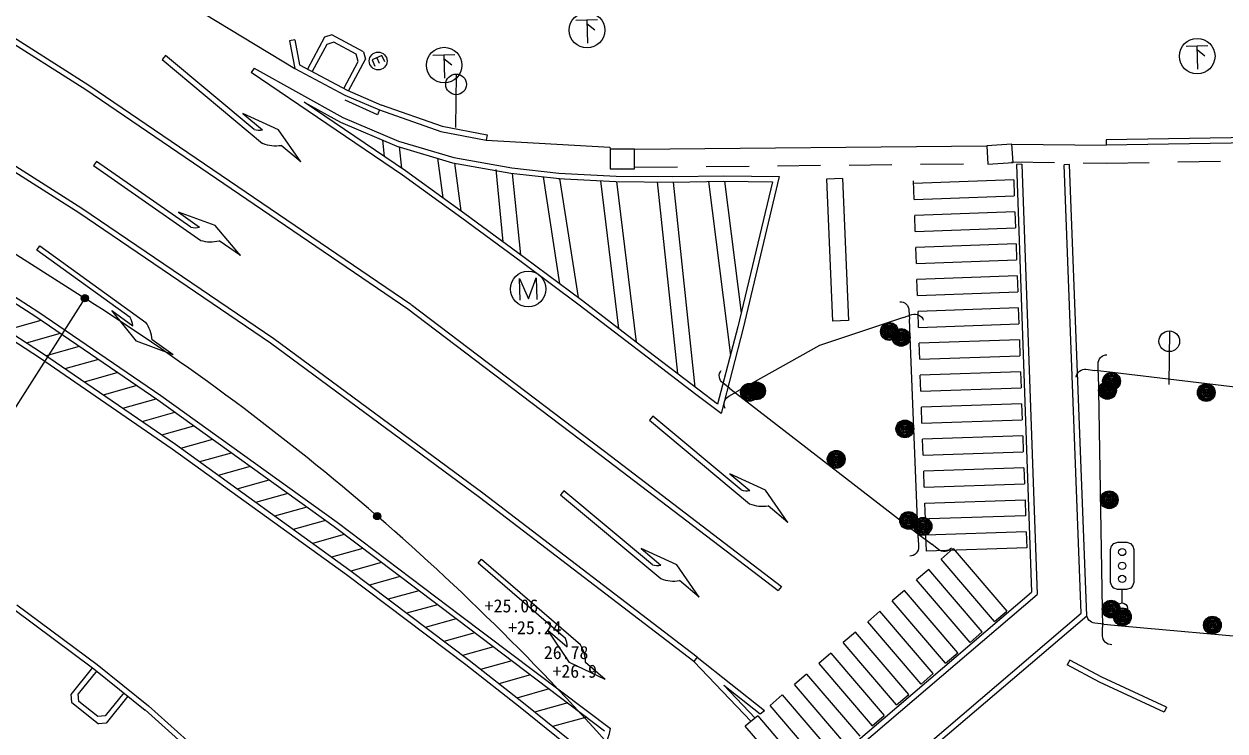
# Model space of a CAD drawing. Units: millimetres, scale not verified. Extents: x 40000 to 680000, y 20000 to 380000.
# Drawn here: x 267990 to 301590, y 269779 to 289565 of the extents above; entities that cross this region are included whole.
import ezdxf
from ezdxf.enums import TextEntityAlignment as Align

# ---------------------------------------------------------------- set-up
doc = ezdxf.new("R2010")
doc.units = ezdxf.units.MM
doc.header["$LTSCALE"] = 1000
doc.linetypes.add('USER1', pattern=[2, 1.2, -0.8])
for name, color, linetype, lineweight in [('S-BGD', 1, 'Continuous', 13), ('S-BGD-HTXT', 6, 'Continuous', 13), ('S-BMK', 2, 'Continuous', 13)]:
    doc.layers.add(name, color=color, linetype=linetype, lineweight=lineweight)
doc.styles.add('ＭＳ ゴシック', font='')
doc.styles.get('ＭＳ ゴシック').set_extended_font_data('MS Gothic')

# ---------------------------------------------------------------- blocks, each defined once
blk = doc.blocks.new('BUHIN5')
at = {"layer": 'S-BGD'}
blk.add_lwpolyline([(309, 230), (144, -357), (75, 267), (-306, -231), (-141, 357)], dxfattribs=at)
blk.add_circle((0, 0), 498, dxfattribs=at)
blk = doc.blocks.new('BUHIN7')
at = {"layer": 'S-BGD'}
for p, q in [((-77, -274), (99, 351)), ((-51, -180), (-207, 58)), ((216, -357), (-371, -192))]:
    blk.add_line(p, q, dxfattribs=at)
blk.add_circle((0, 0), 498, dxfattribs=at)
blk = doc.blocks.new('BUHIN41')
at = {"layer": 'S-BGD'}
blk.add_line((12, -97), (-8, 67), dxfattribs=at)
blk.add_lwpolyline([(-173, 77), (-149, -117), (154, -79), (129, 114)], dxfattribs=at)
blk.add_circle((0, 0), 249, dxfattribs=at)
blk = doc.blocks.new('BUHIN76')
at = {"layer": 'S-BGD'}
for radius in [249, 220, 191, 161, 132, 97.5, 67.5, 38.8, 7.5]:
    blk.add_circle((103, 227), radius, dxfattribs=at)
blk = doc.blocks.new('BUHIN79')
at = {"layer": 'S-BGD'}
for radius in [249, 220, 191, 161, 132, 97.5, 67.5, 38.8, 7.5]:
    blk.add_circle((-238, 71), radius, dxfattribs=at)
blk = doc.blocks.new('BUHIN82')
at = {"layer": 'S-BGD'}
for radius in [249, 220, 191, 161, 132, 97.5, 67.5, 38.8, 7.5]:
    blk.add_circle((-96, -229), radius, dxfattribs=at)
blk = doc.blocks.new('BUHIN90')
at = {"layer": 'S-BGD'}
for radius in [249, 220, 191, 161, 132, 97.5, 67.5, 38.8, 7.5]:
    blk.add_circle((240, -65), radius, dxfattribs=at)
blk = doc.blocks.new('BUHIN97')
at = {"layer": 'S-BGD'}
for radius in [249, 220, 191, 161, 132, 97.5, 67.5, 38.8, 7.5]:
    blk.add_circle((-204, -142), radius, dxfattribs=at)
blk = doc.blocks.new('BUHIN146')
at = {"layer": 'S-BGD'}
blk.add_line((-466, -1422), (0, 0), dxfattribs=at)
blk.add_circle((-376, -1147), 289, dxfattribs=at)
blk = doc.blocks.new('BUHIN156')
at = {"layer": 'S-BGD'}
for radius in [100, 87.5, 75, 62.5, 50, 37.5, 25, 12.5]:
    blk.add_circle((0, 0), radius, dxfattribs=at)

msp = doc.modelspace()

# ---------------------------------------------------------------- linework, layer by layer
at = {"layer": 'S-BGD'}
for p, q in [((264356, 291133), (269722, 287732)), ((264435, 291261), (269804, 287857)), ((270925, 291136), (275564, 288322)), ((275569, 289124), (275421, 289097)), ((275421, 289097), (275564, 288322)), ((275569, 289124), (275698, 288420)), ((276397, 289195), (275917, 288304)), ((276458, 288991), (276049, 288234)), ((276602, 289258), (276399, 289197)), ((276661, 289052), (276458, 288991)), ((277485, 288782), (276602, 289258)), ((277280, 288718), (276661, 289052)), ((271951, 288681), (271859, 288570)), ((274425, 286613), (271951, 288681)), ((277341, 288515), (277280, 288718)), ((277485, 288782), (277546, 288579)), ((269524, 284277), (263016, 288421)), ((269606, 284403), (263095, 288548)), ((271859, 288570), (274665, 286224)), ((274426, 288333), (274342, 288209)), ((274426, 288333), (276906, 286951)), ((275564, 288322), (276969, 287574)), ((275698, 288420), (277034, 287709)), ((276935, 287762), (277341, 288515)), ((277069, 287695), (277546, 288579)), ((278576, 285331), (274342, 288209)), ((269722, 287732), (278729, 281596)), ((269804, 287857), (278814, 281720)), ((277034, 287709), (277991, 287298)), ((278662, 285454), (275829, 287380)), ((275829, 287380), (276840, 286816)), ((276969, 287574), (277932, 287160)), ((277982, 287302), (279691, 286705)), ((275109, 286606), (274112, 287063)), ((274112, 287063), (274665, 286600)), ((276906, 286951), (278471, 286285)), ((277932, 287160), (279652, 286560)), ((276840, 286816), (278421, 286143)), ((279691, 286705), (280952, 286463)), ((275736, 285705), (275109, 286606)), ((278015, 286316), (278065, 285860)), ((278471, 286285), (280013, 285830)), ((279652, 286560), (280924, 286316)), ((280952, 286463), (280924, 286316)), ((280924, 286316), (284381, 286114)), ((306318, 286456), (298265, 286323)), ((298265, 286323), (298267, 286173)), ((306321, 286307), (298267, 286173)), ((275736, 285705), (275182, 286168)), ((278421, 286143), (279978, 285683)), ((278489, 286123), (278554, 285527)), ((284381, 286114), (284386, 286058)), ((285069, 286058), (284386, 286058)), ((284386, 286058), (284386, 285512)), ((285068, 285512), (285069, 286058)), ((285069, 286058), (294923, 286157)), ((295624, 286205), (294923, 286157)), ((294923, 286157), (294958, 285641)), ((295624, 286205), (298267, 286173)), ((295659, 285689), (295624, 286205)), ((270014, 285719), (269932, 285601)), ((272659, 283875), (270014, 285719)), ((279562, 285806), (279708, 284700)), ((279978, 285683), (281613, 285388)), ((280013, 285830), (281635, 285537)), ((280034, 285673), (280210, 284338)), ((294958, 285641), (295659, 285689)), ((295909, 285642), (295759, 285636)), ((295759, 285636), (296180, 273661)), ((295909, 285642), (296333, 273594)), ((297241, 285631), (297091, 285626)), ((297569, 273072), (297091, 285626)), ((297722, 273005), (297241, 285631)), ((269932, 285601), (272932, 283509)), ((280237, 284134), (278576, 285331)), ((280324, 284255), (278662, 285454)), ((281187, 285492), (281389, 283468)), ((281613, 285388), (282973, 285238)), ((281635, 285537), (282950, 285391)), ((281650, 285382), (281877, 283107)), ((282510, 285289), (282975, 282290)), ((282950, 285391), (284554, 285304)), ((284386, 285512), (285068, 285512)), ((284554, 285304), (286138, 285293)), ((286138, 285293), (287571, 285314)), ((287571, 285314), (289118, 285299)), ((289118, 285299), (288111, 281055)), ((282937, 285242), (284550, 285155)), ((282973, 285240), (283490, 281907)), ((284116, 285178), (284621, 281043)), ((284550, 285155), (286140, 285143)), ((285121, 280660), (284573, 285153)), ((285701, 285146), (286269, 279781)), ((286140, 285143), (287569, 285164)), ((286154, 285143), (286761, 279404)), ((287137, 285158), (287754, 280291)), ((287569, 285164), (288929, 285151)), ((287590, 285164), (288057, 281478)), ((288929, 285151), (287965, 281089)), ((290888, 285241), (290438, 285221)), ((290438, 285221), (290610, 281250)), ((290888, 285241), (291060, 281270)), ((292892, 284655), (292874, 285173)), ((295680, 285201), (292876, 285103)), ((295680, 285201), (295696, 284754)), ((263121, 284729), (268321, 281376)), ((263202, 284855), (268404, 281501)), ((292892, 284655), (295696, 284754)), ((274889, 280632), (269524, 284277)), ((274976, 280754), (269606, 284403)), ((273341, 283927), (272307, 284296)), ((272307, 284296), (272900, 283883)), ((295712, 284306), (292908, 284208)), ((295712, 284306), (295728, 283859)), ((274044, 283085), (273341, 283927)), ((281897, 282906), (280237, 284134)), ((281987, 283026), (280324, 284255)), ((292924, 283760), (292908, 284208)), ((292924, 283760), (295728, 283859)), ((268344, 283237), (268429, 283354)), ((268429, 283354), (271396, 281215)), ((274044, 283085), (273452, 283498)), ((295743, 283412), (292939, 283313)), ((292955, 282865), (292939, 283313)), ((295743, 283412), (295759, 282964)), ((270960, 281351), (268344, 283237)), ((283613, 281816), (281987, 283026)), ((292955, 282865), (295759, 282964)), ((283523, 281696), (281897, 282906)), ((268422, 280218), (265158, 282346)), ((268505, 280343), (265238, 282473)), ((295775, 282517), (292971, 282418)), ((292987, 281970), (292971, 282418)), ((295775, 282517), (295791, 282069)), ((292987, 281970), (295791, 282069)), ((278729, 281596), (284334, 277339)), ((278820, 281716), (284425, 277458)), ((285147, 280452), (283523, 281696)), ((285238, 280571), (283613, 281816)), ((295806, 281622), (293002, 281523)), ((295806, 281622), (295822, 281174)), ((268463, 281266), (267501, 280998)), ((268321, 281376), (271729, 279049)), ((268404, 281501), (271815, 279172)), ((271136, 280690), (270446, 281544)), ((270446, 281544), (271032, 281121)), ((291060, 281270), (290610, 281250)), ((292596, 281354), (292122, 281195)), ((292779, 280803), (292759, 281303)), ((293018, 281075), (293002, 281523)), ((269000, 280901), (268053, 280637)), ((287965, 281089), (287394, 278925)), ((288111, 281055), (287496, 278661)), ((293018, 281075), (295822, 281174)), ((300036, 280975), (300017, 279479)), ((272164, 280305), (271136, 280690)), ((272164, 280305), (271578, 280728)), ((280734, 276315), (274889, 280632)), ((280824, 276435), (274976, 280754)), ((286874, 279318), (285238, 280571)), ((292986, 275682), (292779, 280803)), ((295838, 280727), (293034, 280628)), ((293050, 280181), (293034, 280628)), ((295838, 280727), (295854, 280279)), ((272225, 277792), (268505, 280343)), ((269537, 280537), (268606, 280277)), ((286783, 279199), (285147, 280452)), ((293050, 280181), (295854, 280279)), ((272139, 277669), (268422, 280218)), ((270074, 280173), (269135, 279911)), ((270611, 279808), (269668, 279545)), ((295869, 279832), (293065, 279733)), ((293081, 279286), (293065, 279733)), ((295869, 279832), (295885, 279384)), ((298446, 279813), (297949, 279872)), ((298045, 279805), (298053, 279305)), ((271148, 279444), (270201, 279180)), ((287394, 278925), (286874, 279318)), ((287737, 279366), (288133, 279060)), ((288361, 279514), (287924, 279270)), ((293081, 279286), (295885, 279384)), ((298053, 279305), (298155, 273186)), ((271676, 279066), (270745, 278807)), ((271729, 279049), (276665, 275498)), ((271815, 279172), (276754, 275619)), ((287496, 278661), (286783, 279199)), ((288133, 279060), (292990, 275310)), ((295901, 278937), (293097, 278838)), ((295901, 278937), (295917, 278489)), ((272204, 278689), (271289, 278434)), ((285578, 278592), (285485, 278481)), ((288051, 276524), (285578, 278592)), ((293113, 278391), (293097, 278838)), ((272731, 278311), (271833, 278061)), ((285485, 278481), (288291, 276136)), ((293113, 278391), (295917, 278489)), ((273259, 277934), (272371, 277686)), ((295932, 278042), (293128, 277943)), ((293144, 277496), (293128, 277943)), ((295932, 278042), (295948, 277594)), ((277014, 274151), (272139, 277669)), ((277102, 274273), (272225, 277792)), ((273787, 277556), (272896, 277308)), ((293144, 277496), (295948, 277594)), ((284334, 277339), (289091, 273706)), ((284425, 277458), (289182, 273826)), ((274315, 277179), (273420, 276929)), ((288735, 276517), (287738, 276974)), ((287738, 276974), (288292, 276511)), ((295964, 277147), (293160, 277048)), ((293176, 276601), (293160, 277048)), ((295964, 277147), (295980, 276699)), ((274843, 276801), (273945, 276551)), ((293176, 276601), (295980, 276699)), ((275371, 276424), (274469, 276172)), ((286732, 271725), (280734, 276315)), ((286823, 271844), (280824, 276435)), ((283095, 276500), (283003, 276389)), ((283003, 276389), (285809, 274044)), ((285569, 274432), (283095, 276500)), ((289362, 275616), (288735, 276517)), ((293191, 276153), (295995, 276252)), ((295995, 276252), (296011, 275804)), ((275899, 276046), (274994, 275794)), ((289362, 275616), (288809, 276079)), ((293207, 275706), (293191, 276153)), ((276426, 275669), (275519, 275415)), ((276754, 275619), (280204, 273015)), ((293007, 275182), (292986, 275682)), ((296011, 275804), (293308, 275717)), ((276948, 275276), (276056, 275027)), ((276665, 275498), (280113, 272895)), ((292990, 275310), (293386, 275004)), ((296027, 275357), (293223, 275258)), ((293238, 274811), (293223, 275258)), ((296027, 275357), (296043, 274909)), ((277469, 274883), (276594, 274639)), ((286253, 274425), (285256, 274882)), ((285256, 274882), (285809, 274419)), ((296043, 274909), (293238, 274811)), ((293647, 274590), (293989, 274882)), ((293989, 274882), (295485, 273134)), ((280696, 274474), (280790, 274584)), ((280790, 274584), (283560, 272195)), ((295142, 272842), (293647, 274590)), ((280442, 271753), (277105, 274271)), ((277991, 274490), (277131, 274251)), ((283137, 272368), (280696, 274474)), ((286880, 273524), (286253, 274425)), ((293304, 274298), (292962, 274006)), ((294800, 272551), (293304, 274298)), ((280350, 271634), (277014, 274151)), ((278512, 274098), (277652, 273858)), ((286880, 273524), (286326, 273987)), ((294457, 272259), (292962, 274006)), ((279034, 273705), (278173, 273465)), ((280808, 260557), (296180, 273661)), ((280905, 260442), (296333, 273594)), ((289182, 273826), (289091, 273706)), ((292620, 273714), (292277, 273422)), ((294115, 271967), (292620, 273714)), ((298711, 273361), (298712, 273736)), ((267704, 273192), (269947, 271522)), ((267793, 273312), (270039, 271640)), ((279555, 273312), (278693, 273072)), ((293772, 271675), (292277, 273422)), ((298155, 273186), (298163, 272686)), ((280077, 272920), (279214, 272679)), ((280113, 272895), (284234, 269779)), ((280204, 273015), (284402, 269849)), ((281380, 259272), (297569, 273072)), ((281477, 259158), (297722, 273005)), ((291935, 273130), (291593, 272838)), ((293087, 271092), (291593, 272838)), ((293429, 271384), (291935, 273130)), ((295142, 272842), (295485, 273134)), ((280598, 272527), (279735, 272286)), ((283255, 271695), (282642, 272605)), ((282642, 272605), (283189, 272133)), ((291250, 272546), (290908, 272253)), ((292744, 270800), (291250, 272546)), ((294457, 272259), (294800, 272551)), ((298199, 272772), (298697, 272726)), ((292402, 270508), (290908, 272253)), ((281120, 272134), (280255, 271893)), ((286823, 271844), (286732, 271725)), ((286823, 271844), (288708, 270354)), ((290566, 271961), (290223, 271669)), ((290566, 271961), (292059, 270216)), ((293772, 271675), (294115, 271967)), ((269906, 271554), (269296, 270799)), ((269947, 271522), (271381, 270364)), ((270039, 271640), (271475, 270481)), ((281870, 270435), (280350, 271634)), ((281963, 270553), (280442, 271753)), ((281641, 271742), (280765, 271497)), ((284245, 271222), (283255, 271695)), ((284245, 271222), (283699, 271693)), ((286732, 271725), (288329, 270047)), ((290223, 271669), (291716, 269925)), ((297248, 271759), (297177, 271627)), ((298079, 271149), (297177, 271627)), ((298149, 271282), (297248, 271759)), ((270023, 271460), (269504, 270818)), ((282163, 271349), (281270, 271100)), ((289886, 271371), (289544, 271079)), ((289886, 271371), (291374, 269633)), ((293087, 271092), (293429, 271384)), ((299951, 270441), (298142, 271285)), ((270780, 270849), (270262, 270207)), ((282684, 270956), (281774, 270702)), ((287567, 271065), (288446, 270141)), ((287567, 271065), (288588, 270257)), ((291031, 269341), (289544, 271079)), ((299888, 270305), (298079, 271149)), ((269296, 270799), (269319, 270588)), ((269319, 270588), (270076, 269977)), ((269527, 270607), (269504, 270818)), ((270051, 270184), (269527, 270607)), ((270897, 270755), (270287, 269999)), ((283842, 269043), (281963, 270553)), ((283205, 270563), (282273, 270303)), ((289202, 270786), (288861, 270493)), ((290346, 268758), (288861, 270493)), ((289202, 270786), (290689, 269049)), ((292402, 270508), (292744, 270800)), ((270262, 270207), (270051, 270184)), ((271375, 270369), (274558, 267517)), ((271475, 270481), (274658, 267629)), ((283851, 268839), (281870, 270435)), ((283732, 270166), (282776, 269900)), ((288519, 270201), (288169, 269917)), ((288519, 270201), (290003, 268466)), ((288588, 270257), (288708, 270354)), ((291716, 269925), (292059, 270216)), ((299951, 270441), (299888, 270305)), ((270287, 269999), (270076, 269977)), ((289661, 268174), (288169, 269917))]:
    msp.add_line(p, q, dxfattribs=at)
at = {"layer": 'S-BGD', "linetype": 'USER1'}
for p, q in [((277875, 287022), (276974, 287438)), ((277932, 287160), (277875, 287022)), ((285074, 285558), (294928, 285657)), ((295618, 285705), (298268, 285673)), ((298268, 285673), (306329, 285807))]:
    msp.add_line(p, q, dxfattribs=at)
at = {"layer": 'S-BGD'}
for points in [[(298697, 272726), (302655, 272363), (306770, 272670), (310565, 273919), (320922, 279955), (331292, 286027), (341607, 292069)], [(292489, 281792), (292535, 281789), (292587, 281776), (292638, 281751), (292672, 281723), (292706, 281685), (292730, 281639), (292743, 281596), (292749, 281553), (292759, 281303)], [(322190, 281704), (318313, 280689), (314395, 279910), (310417, 279475), (306425, 279276), (302412, 279340), (298446, 279813)], [(292596, 281354), (292833, 281433), (292882, 281444), (292929, 281446), (292980, 281437), (293025, 281420), (293068, 281392), (293104, 281359), (293133, 281314), (293150, 281275)], [(292122, 281195), (290244, 280568), (288361, 279514)], [(298045, 279805), (298040, 280055), (298045, 280105), (298056, 280150), (298081, 280195), (298110, 280233), (298151, 280266), (298193, 280291), (298244, 280304), (298286, 280309)], [(297423, 279683), (297434, 279729), (297455, 279778), (297488, 279824), (297520, 279853), (297564, 279881), (297612, 279898), (297657, 279904), (297701, 279902), (297949, 279872)], [(287737, 279366), (287539, 279519), (287502, 279553), (287475, 279590), (287454, 279638), (287443, 279684), (287442, 279737), (287449, 279785), (287471, 279833), (287494, 279869)], [(287610, 278808), (287592, 278851), (287580, 278903), (287579, 278960), (287589, 279002), (287608, 279050), (287637, 279092), (287670, 279124), (287706, 279148), (287924, 279270)], [(293007, 275182), (293017, 274933), (293014, 274882), (293003, 274837), (292980, 274791), (292952, 274752), (292912, 274718), (292870, 274693), (292820, 274678), (292777, 274673)], [(293934, 274897), (293902, 274863), (293859, 274832), (293806, 274809), (293764, 274801), (293712, 274799), (293662, 274810), (293620, 274828), (293584, 274852), (293386, 275004)], [(298199, 272772), (297950, 272795), (297900, 272804), (297857, 272821), (297814, 272850), (297780, 272883), (297751, 272927), (297731, 272972), (297723, 273024), (297724, 273067)], [(298421, 272191), (298375, 272195), (298323, 272209), (298273, 272236), (298240, 272264), (298207, 272303), (298183, 272349), (298171, 272393), (298167, 272436), (298163, 272686)]]:
    msp.add_lwpolyline(points, dxfattribs=at)
msp.add_lwpolyline([(298587, 273736), (298482, 273777), (298427, 273837), (298388, 273937), (298390, 274862), (298415, 274947), (298481, 275027), (298591, 275061), (298841, 275061), (298951, 275025), (299010, 274950), (299040, 274860), (299038, 273935), (299007, 273840), (298952, 273780), (298837, 273736)], close=True, dxfattribs=at)
for centre, radius in [((292201, 280959), 249), ((292201, 280959), 220), ((292201, 280959), 191), ((292201, 280959), 161), ((292201, 280959), 132), ((292201, 280959), 97.5), ((292201, 280959), 67.5), ((292201, 280959), 38.8), ((292201, 280959), 7.5), ((300032, 280686), 289), ((288482, 279297), 249), ((288482, 279297), 220), ((288482, 279297), 191), ((288482, 279297), 161), ((288482, 279297), 132), ((288482, 279297), 97.5), ((288482, 279297), 67.5), ((288482, 279297), 38.8), ((288482, 279297), 7.5), ((298715, 274786), 100), ((298714, 274401), 100), ((298713, 274036), 100), ((298711, 273211), 150)]:
    msp.add_circle(centre, radius, dxfattribs=at)
for centre, radius, start, end in [((274570, 287072), 481, 252.5015, 281.4565), ((275023, 287118), 962, 248.1104, 279.4883), ((272763, 284345), 481, 257.5015, 286.4565), ((273211, 284430), 962, 253.1104, 284.4883), ((270550, 281098), 481, 2.8667, 31.8218), ((270619, 280647), 962, 4.835, 36.2129), ((288196, 276983), 481, 252.5015, 281.4565), ((288649, 277029), 962, 248.1104, 279.4883), ((285714, 274891), 481, 252.5015, 281.4565), ((286167, 274937), 962, 248.1104, 279.4883), ((282707, 272151), 481, 357.8667, 26.8218), ((282736, 271696), 962, 359.835, 31.2129), ((282608, 270171), 1822, 313.0054, 349.8232)]:
    msp.add_arc(centre, radius, start, end, dxfattribs=at)
at = {"layer": 'S-BGD-HTXT'}
msp.add_line((269692, 281891), (247392, 246926), dxfattribs=at)
at = {"layer": 'S-BMK'}
msp.add_line((261197, 287308), (269692, 281891), dxfattribs=at)
for start, end in [(49.11377, 57.4707), (40.75684, 49.11377)]:
    msp.add_arc((232051, 222873), 70000, start, end, dxfattribs=at)

# ---------------------------------------------------------------- block references
at = {"rotation": 197.55165}
for name, p in [('BUHIN7', (283741, 289394)), ('BUHIN7', (279744, 288414)), ('BUHIN7', (300813, 288665)), ('BUHIN41', (277897, 288530)), ('BUHIN146', (280066, 286669)), ('BUHIN5', (282094, 282148)), ('BUHIN156', (269692, 281891)), ('BUHIN90', (292779, 280803)), ('BUHIN97', (288133, 279060)), ('BUHIN79', (298053, 279305)), ('BUHIN76', (298446, 279813)), ('BUHIN76', (301095, 279497)), ('BUHIN90', (292883, 278243)), ('BUHIN97', (290561, 277185)), ('BUHIN79', (298104, 276245)), ('BUHIN156', (277870, 275793)), ('BUHIN90', (292986, 275682)), ('BUHIN97', (292990, 275310)), ('BUHIN79', (298155, 273186)), ('BUHIN82', (298697, 272726)), ('BUHIN82', (301215, 272495))]:
    msp.add_blockref(name, p, dxfattribs=at)

# ---------------------------------------------------------------- texts
at = {"layer": 'S-BGD', "style": 'ＭＳ ゴシック'}
for s, p in [('+25.06', (280878, 272988)), ('+25.24', (281532, 272378)), ('26.78', (282533, 271681)), ('+26.9', (282773, 271159))]:
    msp.add_text(s, height=366.6, dxfattribs=at).set_placement(p, align=Align.BOTTOM_LEFT)

doc.saveas('drawing.dxf')
